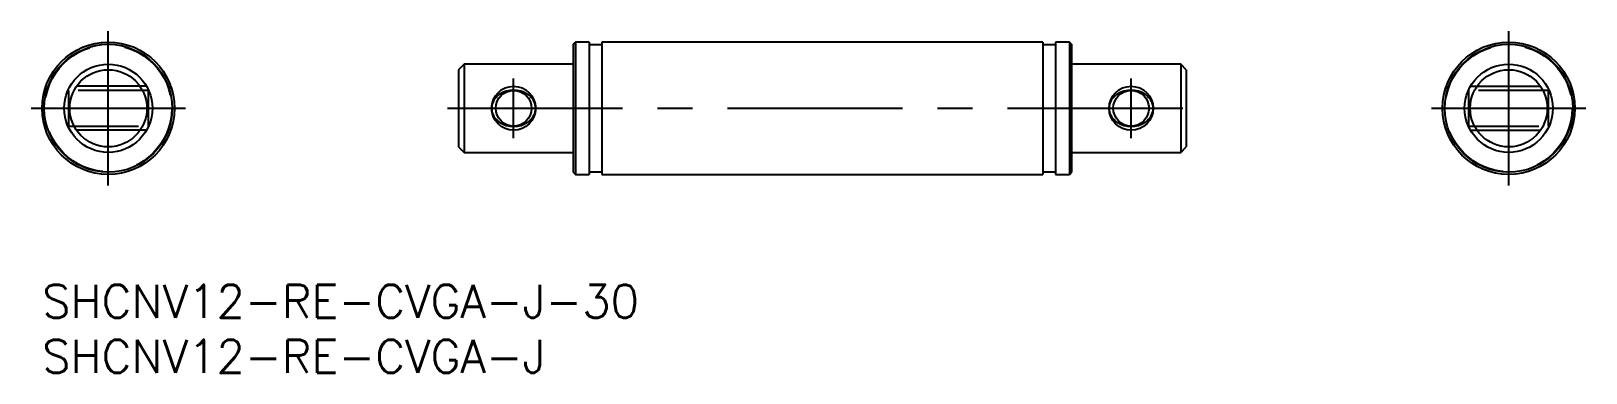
# Model space of a CAD drawing. Extents: x -1 to 140, y -8 to 23.
import ezdxf

# ---------------------------------------------------------------- set-up
doc = ezdxf.new("R2010")
doc.units = 0
doc.header["$LTSCALE"] = 0.5
doc.linetypes.add('CENTER', pattern=[50.8, 31.75, -6.35, 6.35, -6.35])
doc.linetypes.add('DASHED', pattern=[19.05, 12.7, -6.35])
for name, color, linetype in [('MSM_CENTER', 1, 'CENTER'), ('MSM_CONTINUOUS', 7, 'CONTINUOUS'), ('MSM_DASHED', 4, 'DASHED'), ('MSM_NARROW', 5, 'CONTINUOUS'), ('MSM_PART_NUMBER', 7, 'CONTINUOUS')]:
    doc.layers.add(name, color=color, linetype=linetype)
doc.styles.get("Standard").update_dxf_attribs({"font": 'txt.shx', "height": 2, "bigfont": 'bigfont.shx'})

# ---------------------------------------------------------------- blocks, each defined once
blk = doc.blocks.new('*U35')
at = {"layer": 'MSM_PART_NUMBER'}
blk.add_text('SHCNV12-RE-CVGA-J-30', height=3, dxfattribs=at).set_placement((0, -3))
blk = doc.blocks.new('*U36')
at = {"layer": 'MSM_PART_NUMBER'}
blk.add_text('SHCNV12-RE-CVGA-J', height=3, dxfattribs=at).set_placement((0, -8))

msp = doc.modelspace()

# ---------------------------------------------------------------- linework, layer by layer
at = {"layer": 'MSM_CENTER'}
for p, q in [((6, 9), (6, 23)), ((133, 9), (133, 23)), ((42.76, 13.3), (42.76, 18.7)), ((98.76, 13.3), (98.76, 18.7)), ((-1, 16), (13, 16)), ((36.76, 16), (104.76, 16)), ((126, 16), (140, 16))]:
    msp.add_line(p, q, dxfattribs=at)
at = {"layer": 'MSM_CONTINUOUS'}
for p, q in [((48.36, 22), (48.16, 21.8)), ((48.16, 21.8), (48.16, 10.2)), ((49.61, 22), (48.36, 22)), ((48.36, 22), (48.36, 10)), ((49.61, 22), (49.61, 10)), ((50.76, 21.75), (49.61, 21.75)), ((90.76, 22), (50.76, 22)), ((50.76, 22), (50.76, 10)), ((90.76, 22), (90.76, 10)), ((91.91, 21.75), (90.76, 21.75)), ((93.16, 22), (91.91, 22)), ((91.91, 22), (91.91, 10)), ((93.36, 21.8), (93.16, 22)), ((93.16, 22), (93.16, 10)), ((93.36, 21.8), (93.36, 10.2)), ((38.26, 20), (37.76, 19.5)), ((48.16, 20), (38.26, 20)), ((38.26, 20), (38.26, 12)), ((103.26, 20), (93.36, 20)), ((103.76, 19.5), (103.26, 20)), ((103.26, 20), (103.26, 12)), ((37.76, 19.5), (37.76, 12.5)), ((103.76, 19.5), (103.76, 12.5)), ((37.76, 12.5), (38.26, 12)), ((38.26, 12), (48.16, 12)), ((93.36, 12), (103.26, 12)), ((103.26, 12), (103.76, 12.5)), ((48.16, 10.2), (48.36, 10)), ((48.36, 10), (49.61, 10)), ((49.61, 10.25), (50.76, 10.25)), ((50.76, 10), (90.76, 10)), ((90.76, 10.25), (91.91, 10.25)), ((91.91, 10), (93.16, 10)), ((93.16, 10), (93.36, 10.2))]:
    msp.add_line(p, q, dxfattribs=at)
for centre, radius in [((6, 16), 6), ((6, 16), 5.8), ((133, 16), 6), ((133, 16), 5.8), ((6, 16), 4), ((133, 16), 4), ((6, 16), 3.5), ((133, 16), 3.5), ((42.76, 16), 1.62), ((98.76, 16), 1.62)]:
    msp.add_circle(centre, radius, dxfattribs=at)
for centre, radius, start, end in [((42.18, 16), 1.42, 130.4655, 229.937), ((42.18, 16.14), 1.32, 123.1037, 134.3372), ((42.76, 15.34), 2.31, 55.7426, 124.2574), ((43.34, 16.14), 1.32, 45.6628, 56.8963), ((43.33, 16), 1.42, 310.063, 49.5345), ((98.18, 16), 1.42, 130.4655, 229.937), ((98.18, 16.14), 1.32, 123.1037, 134.3372), ((98.76, 15.34), 2.31, 55.7426, 124.2574), ((99.34, 16.14), 1.32, 45.6628, 56.8963), ((99.33, 16), 1.42, 310.063, 49.5345), ((42.18, 15.86), 1.32, 225.6628, 236.8963), ((42.76, 16.66), 2.31, 235.7426, 304.2574), ((43.34, 15.86), 1.32, 303.1037, 314.3372), ((98.18, 15.86), 1.32, 225.6628, 236.8963), ((98.76, 16.66), 2.31, 235.7426, 304.2574), ((99.34, 15.86), 1.32, 303.1037, 314.3372)]:
    msp.add_arc(centre, radius, start, end, dxfattribs=at)
at = {"layer": 'MSM_DASHED'}
for p, q in [((2.38, 17.62), (2.35, 17.65)), ((9.62, 17.62), (2.38, 17.62)), ((2.38, 17.62), (2.38, 14.38)), ((9.46, 18), (2.54, 18)), ((9.65, 17.65), (9.62, 17.62)), ((9.62, 17.62), (9.62, 14.38)), ((129.38, 17.62), (129.35, 17.65)), ((136.62, 17.62), (129.38, 17.62)), ((129.38, 14.38), (129.38, 17.62)), ((129.53, 18), (136.46, 18)), ((136.64, 17.65), (136.62, 17.62)), ((136.62, 14.38), (136.62, 17.62)), ((2.35, 14.35), (2.38, 14.38)), ((2.38, 14.38), (9.62, 14.38)), ((9.62, 14.38), (9.65, 14.35)), ((129.35, 14.35), (129.38, 14.38)), ((129.38, 14.38), (136.62, 14.38)), ((136.62, 14.38), (136.64, 14.35)), ((9.46, 14), (2.54, 14)), ((129.53, 14), (136.46, 14))]:
    msp.add_line(p, q, dxfattribs=at)
for centre in [(6, 16), (133, 16)]:
    msp.add_circle(centre, 5.75, dxfattribs=at)
at = {"layer": 'MSM_NARROW'}
for centre in [(42.76, 16), (98.76, 16)]:
    msp.add_circle(centre, 2, dxfattribs=at)

# ---------------------------------------------------------------- block references
at = {"layer": 'MSM_CONTINUOUS'}
for name in ['*U35', '*U36']:
    msp.add_blockref(name, (0, 0), dxfattribs=at)

doc.saveas('drawing.dxf')
